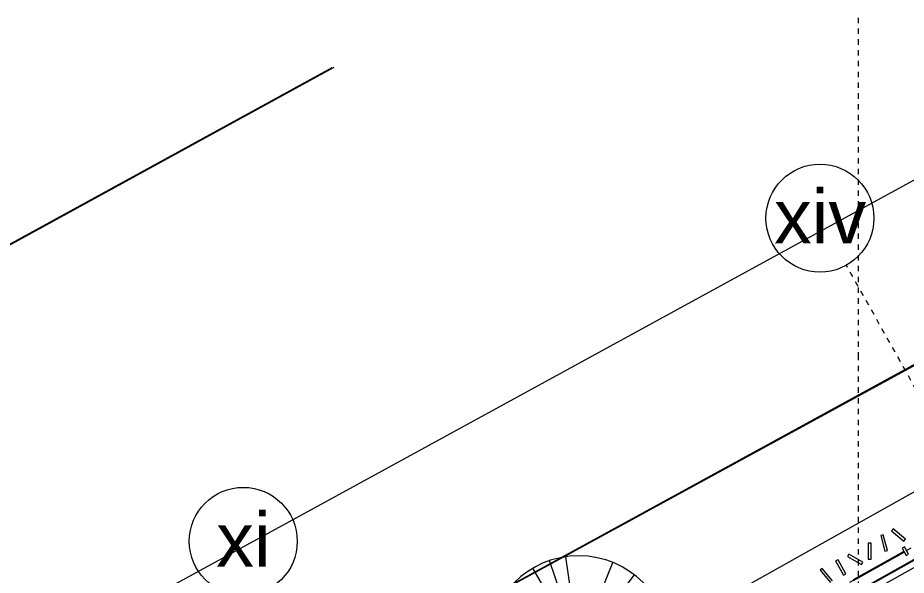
# Model space of a CAD drawing. Header units: metres. Extents: x -10 to 246, y 16 to 113.
# Drawn here: x 26.57 to 43.03, y 80.82 to 91.15 of the extents above; entities that cross this region are included whole.
import ezdxf

# ---------------------------------------------------------------- set-up
doc = ezdxf.new("R2010")
doc.units = ezdxf.units.M
doc.linetypes.add('LíneaDeRejilla', pattern=[0.021, 0.012, -0.003, 0.003, -0.003])
for name, color, linetype, lineweight in [('A-GLAZ-CURT', 52, 'Continuous', 9), ('A-GLAZ-CWMG', 51, 'Continuous', 13), ('A-MURO', 113, 'Continuous', 9), ('A-PISO', 51, 'Continuous', 9), ('A-PSAJ-ARBOL', 71, 'Continuous', 5), ('A-VENT-CORT', 52, 'Continuous', 5), ('A-VENT-CORT-MARC', 51, 'Continuous', 5), ('A-WALL', 113, 'Continuous', 18), ('S-REJI', 1, 'Continuous', 5), ('S-REJI-IDEN', 1, 'Continuous', 5)]:
    doc.layers.add(name, color=color, linetype=linetype, lineweight=lineweight)
doc.styles.add('Arial_5', font='Arial.ttf', dxfattribs={"height": 1})

# ---------------------------------------------------------------- blocks, each defined once
blk = doc.blocks.new('M_RPC Tree - Deciduous - Scarlet Oak - 6 mts-V90-Nivel 2')
at = {"layer": 'A-PSAJ-ARBOL'}
for q in [(-0.239, 1.669), (-0.539, 1.598), (0.634, 1.563), (-0.848, 1.458), (1.032, 1.334), (-1.323, 1.046), (-1.409, 0.927), (1.585, 0.575), (1.673, 0.215), (-1.615, -0.485), (-1.277, -1.101), (-1.155, -1.229), (-0.24, -1.669), (0.91, -1.42), (1.129, -1.253), (1.587, -0.57)]:
    blk.add_line((0, 0), q, dxfattribs=at)
for start, end in [(360, 180), (180, 360)]:
    blk.add_arc((0, 0), 1.687, start, end, dxfattribs=at)
blk = doc.blocks.new('Panel de sistema - Vidrio-10-1532750-Nivel 2')
at = {"layer": 'A-GLAZ-CURT'}
for p, q in [((0.5375, 0.005), (-0.5375, 0.005)), ((-0.5375, 0.005), (-0.5375, -0.005)), ((0.5375, -0.005), (0.5375, 0.005)), ((-0.5375, -0.005), (0.5375, -0.005))]:
    blk.add_line(p, q, dxfattribs=at)
blk = doc.blocks.new('Montante rectangular - 50x150-1351318-Nivel 2')
at = {"layer": 'A-GLAZ-CWMG'}
for p, q in [((-0.025, 0.075), (0.025, 0.075)), ((-0.025, -0.075), (-0.025, 0.075)), ((0.025, 0.075), (0.025, -0.075)), ((0.025, -0.075), (-0.025, -0.075))]:
    blk.add_line(p, q, dxfattribs=at)
blk = doc.blocks.new('Grid - 4mm-563819-Nivel 2')
at = {"layer": 'S-REJI-IDEN'}
blk.add_circle((0, 0), 0.004, dxfattribs=at)

msp = doc.modelspace()

# ---------------------------------------------------------------- linework, layer by layer
at = {"layer": 'A-MURO'}
for p, q in [((40.124, 79.39), (44.486, 81.835)), ((44.544, 81.73), (40.183, 79.286))]:
    msp.add_line(p, q, dxfattribs=at)
at = {"layer": 'A-PISO'}
for p, q in [((32.423, 90.229), (22.117, 84.582)), ((22.136, 84.617), (32.394, 90.229)), ((46.98, 90.229), (25.532, 78.496)), ((53.297, 90.229), (26.928, 75.839)), ((26.988, 75.873), (53.231, 90.229)), ((43.685, 82.651), (5.492, 61.242)), ((40.117, 79.402), (44.48, 81.847))]:
    msp.add_line(p, q, dxfattribs=at)
at = {"layer": 'A-WALL'}
for p, q in [((42.789, 81.681), (42.757, 81.643)), ((43.019, 81.488), (42.789, 81.681)), ((42.605, 81.567), (42.557, 81.554)), ((42.557, 81.554), (42.635, 81.264)), ((42.683, 81.277), (42.605, 81.567)), ((42.757, 81.643), (42.986, 81.45)), ((42.377, 81.415), (42.327, 81.415)), ((42.327, 81.415), (42.327, 81.115)), ((42.377, 81.115), (42.377, 81.415)), ((42.986, 81.45), (43.019, 81.488)), ((41.967, 81.212), (41.942, 81.169)), ((41.942, 81.169), (42.202, 81.019)), ((42.227, 81.062), (41.967, 81.212)), ((42.635, 81.264), (42.683, 81.277)), ((41.766, 81.108), (41.722, 81.084)), ((41.722, 81.084), (41.869, 80.822)), ((41.912, 80.847), (41.766, 81.108)), ((42.202, 81.019), (42.227, 81.062)), ((42.327, 81.115), (42.377, 81.115)), ((41.472, 80.946), (41.434, 80.914)), ((41.434, 80.914), (41.627, 80.684)), ((41.665, 80.717), (41.472, 80.946)), ((41.869, 80.822), (41.912, 80.847))]:
    msp.add_line(p, q, dxfattribs=at)
at = {"layer": 'S-REJI', "linetype": 'LíneaDeRejilla'}
for p, q in [((42.136, 91.153), (42.136, 84.903)), ((44.976, 81.114), (41.92, 86.565)), ((49.919, 85.137), (-1.13, 56.522)), ((42.136, 84.903), (42.136, 51.546))]:
    msp.add_line(p, q, dxfattribs=at)

# ---------------------------------------------------------------- block references
at = {"layer": 'A-PSAJ-ARBOL'}
msp.add_blockref('M_RPC Tree - Deciduous - Scarlet Oak - 6 mts-V90-Nivel 2', (36.961, 79.492), dxfattribs=at)
at = {"layer": 'A-VENT-CORT', "rotation": 209.2818500211667}
msp.add_blockref('Panel de sistema - Vidrio-10-1532750-Nivel 2', (42.52, 80.991), dxfattribs=at)
at = {"layer": 'A-VENT-CORT-MARC', "extrusion": (0, 0, -1), "rotation": 330.7181499788334}
msp.add_blockref('Montante rectangular - 50x150-1351318-Nivel 2', (-43.011, 81.266), dxfattribs=at)
at = {"layer": 'S-REJI-IDEN', "xscale": 249.9999999999999, "yscale": 249.9999999999999, "zscale": 249.9999999999999}
for p, rotation in [((41.431, 87.438), 29.27259030575711), ((30.745, 81.448), 29.27259030575713)]:
    msp.add_blockref('Grid - 4mm-563819-Nivel 2', p, dxfattribs=dict(at, rotation=rotation))

# ---------------------------------------------------------------- texts
at = {"layer": 'S-REJI-IDEN', "char_height": 1, "attachment_point": 2, "line_spacing_factor": 0.941778, "style": 'Arial_5'}
for s, insert, width in [('xiv', (41.434, 87.969), 2.04451), ('xi', (30.748, 81.979), 1.19978)]:
    msp.add_mtext(s, dxfattribs=dict(at, insert=insert, width=width))

doc.saveas('drawing.dxf')
